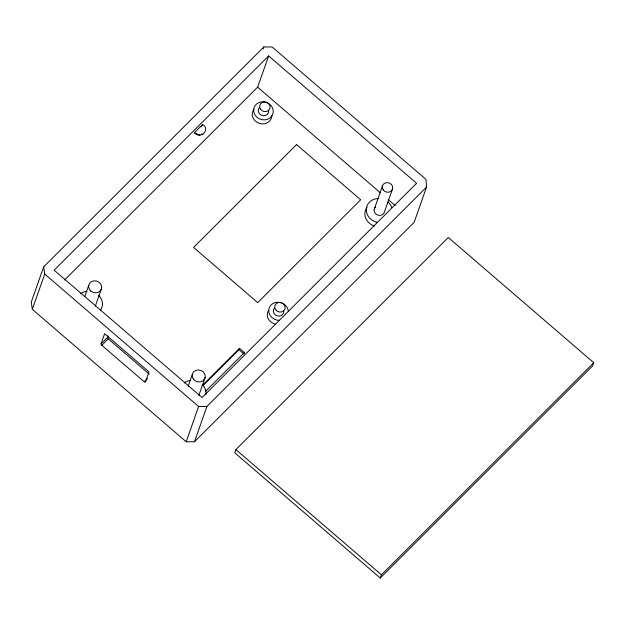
<?xml version="1.0" encoding="UTF-8"?>
<svg xmlns="http://www.w3.org/2000/svg" width="625" height="625" viewBox="0 0 625 625"><rect width="100%" height="100%" fill="white"/><g stroke="black" fill="none" stroke-linecap="round" stroke-linejoin="round"><path stroke-width="0.94" d="M43.672 266.875L31.25 302.141L32.32 309.328L186.188 441.766L194.492 441.727L414.141 222.336L426.555 187.07L425.977 179.398L272.109 46.961L263.805 46.992L43.672 266.875L44.734 274.062L32.32 309.328M84.898 296.25L88.75 285.297M101.586 288.367L95.805 304.789A6.602 5.953 19.4 0 1 95.258 306.242M101.023 343.906L104.625 333.68L149.008 371.883L145.406 382.109L144.234 381.797L101.82 345.297L101.023 343.906L107.461 337.477L108.055 335.773M263.172 48.805L263.805 46.992M64.516 280.055L257.633 87.156L268.633 55.937L416.586 183.281L202.086 397.523L54.133 270.18L268.633 55.937M188.141 386.297L192.32 374.438M205.148 377.508L199.367 393.93A6.602 5.953 19.4 0 1 198.828 395.383M186.188 441.766L198.609 406.5L44.734 274.062M194.492 441.727L206.906 406.461L426.555 187.07M238.992 349.68L239.461 348.336L244.398 352.578L243.922 353.922L238.992 349.68L203.133 385.492M235.906 449.586L234.773 452.82L380.258 578.039L592.609 365.938L593.75 362.703L448.266 237.484L235.906 449.586L381.398 574.812L380.258 578.039M374.211 209.359L382.367 186.211M392.633 188.664L384.477 211.812A5.281 4.766 19.4 0 1 377.047 214.773A5.281 4.766 19.4 0 1 375.398 207.188M201.148 126.844L202.656 124.445C211.063 129.57 200.039 140.008 194.477 132.617L202.656 124.445M101.82 345.297L108.258 338.867L107.461 337.477M144.234 381.797L147.453 378.586M202.234 385.523L239.461 348.336M205.781 391.141L244.398 352.578M381.398 574.812L593.75 362.703M198.609 406.5L206.906 406.461M201.172 134.227L202.992 134.305M199.938 135.094L195.422 133.422M194.477 132.617L196.773 134.336M257.633 87.156L380.438 192.852M388.57 199.859L395.234 205.586M108.258 338.867L149.203 374.109M275.234 324.07A9.906 8.938 19.4 0 1 268.297 310.836M283.703 310.906A5.281 4.766 19.4 0 1 277.234 315.875A5.281 4.766 19.4 0 1 274.344 308.148M279.211 320.328A9.906 8.938 19.4 0 1 268.75 311.328A9.906 8.938 19.4 0 1 277.852 302.234A9.906 8.938 19.4 0 1 288.312 311.242M376.844 222.25A13.211 11.914 19.4 0 1 366.305 210.641L366.516 207.516A13.211 11.914 19.4 0 1 378.438 198.523M387.922 202.016A13.211 11.914 19.4 0 1 391.703 207.406M374.594 226.062A13.211 11.914 19.4 0 1 367.023 207.328M184.297 382.859A13.211 11.914 19.4 0 1 190.352 380.445M202.156 384.398A13.211 11.914 19.4 0 1 205.922 394.695M98.594 295.258A13.211 11.914 19.4 0 1 100.289 310.555M80.727 293.719A13.211 11.914 19.4 0 1 86.781 291.305M268.664 110.812A5.281 4.766 19.4 0 1 261.789 115.297A5.281 4.766 19.4 0 1 259.5 107.438M266.039 102.281A9.906 8.938 19.4 0 1 270.539 117.492A9.906 8.938 19.4 0 1 254.125 113.07A9.906 8.938 19.4 0 1 265.203 102.055M271.828 115.508A9.906 8.938 19.4 0 1 259.023 123.289A9.906 8.938 19.4 0 1 254.023 109.172M296.547 144.586L193.586 247.422L257.703 302.609L360.664 199.766L296.547 144.586M90.875 291.117L89.75 289.875A6.602 5.953 19.4 0 1 94.148 280.828A6.602 5.953 19.4 0 1 101.453 288.867A6.602 5.953 19.4 0 1 90.875 291.117M383.156 189.867A5.281 4.766 19.4 0 0 392.195 189.828A5.281 4.766 19.4 0 0 387.133 182.609A5.281 4.766 19.4 0 0 383.156 189.867M275.844 309.977A5.281 4.766 19.4 0 0 284.805 309.32A5.281 4.766 19.4 0 0 279.203 302.438A5.281 4.766 19.4 0 0 275.844 309.977M193.312 379.016A6.602 5.953 19.4 0 0 204.609 378.969A6.602 5.953 19.4 0 0 198.281 369.945A6.602 5.953 19.4 0 0 193.312 379.016M260.531 109.227A5.281 4.766 19.4 0 0 269.57 109.188A5.281 4.766 19.4 0 0 264.508 101.969A5.281 4.766 19.4 0 0 260.531 109.227"/></g></svg>
